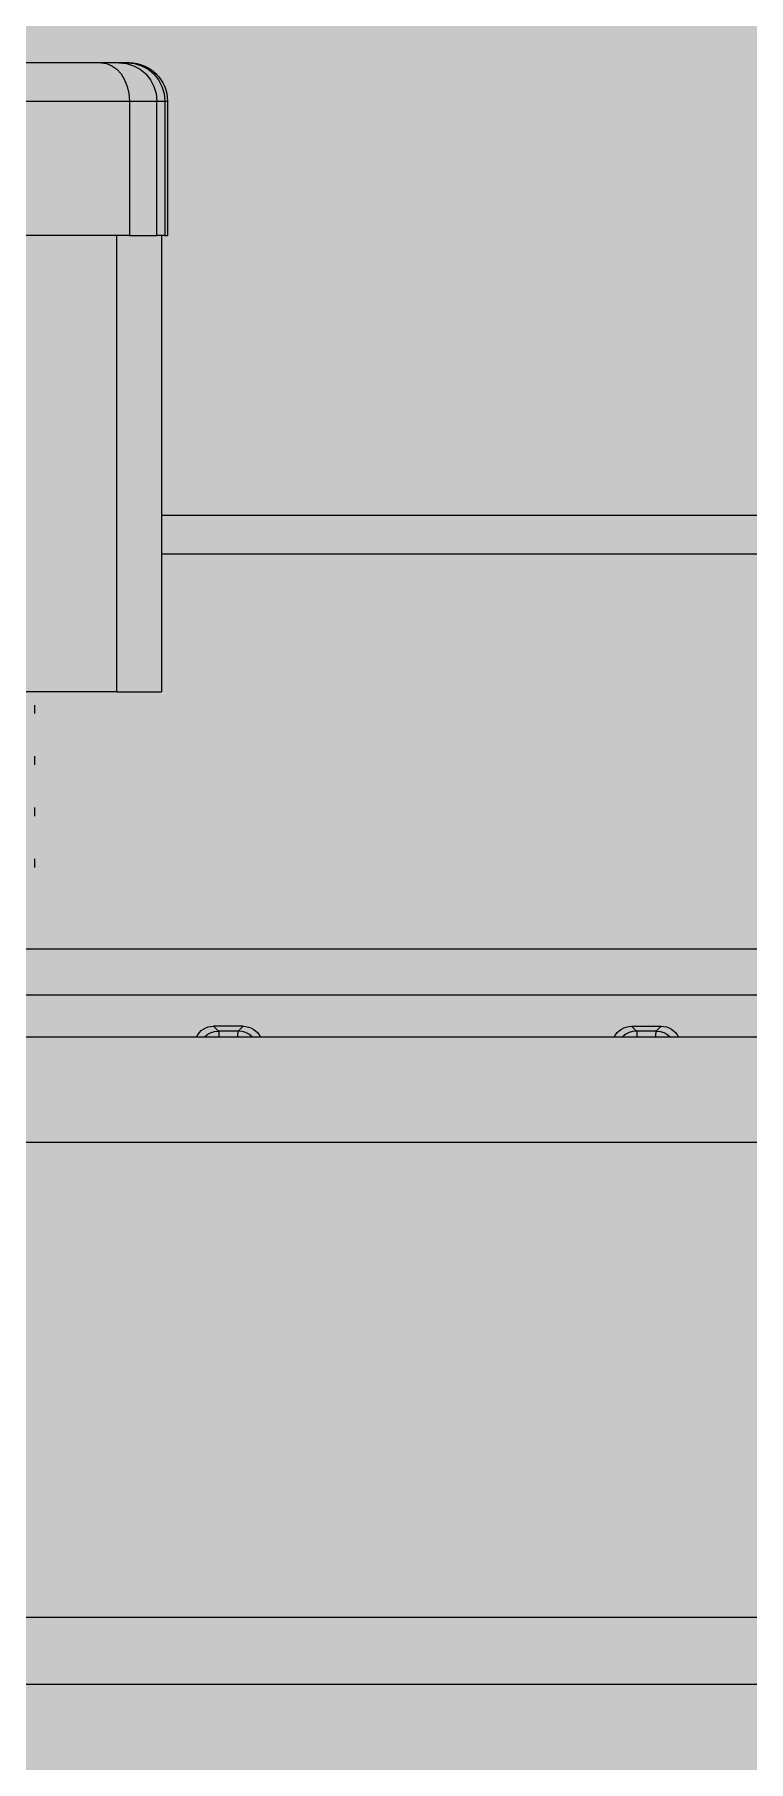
# Model space of a CAD drawing. Header units: millimetres. Extents: x -225363 to 347188, y -782467 to 813415.
# Drawn here: x 27742.67 to 27761.26, y 13118.04 to 13163.01 of the extents above; entities that cross this region are included whole.
import ezdxf

# ---------------------------------------------------------------- set-up
doc = ezdxf.new("R2010")
doc.units = ezdxf.units.MM
doc.layers.add('Xref SCN', color=8, linetype='Continuous', lineweight=0)
pattern_1 = [(197, (-1424125.8, -442865.07), (-126.479246, -237.872866), [95.25, -285.75]), (287, (-1424185.26, -442833.45), (237.872866, -126.479246), [95.25, -285.75])]

# ---------------------------------------------------------------- blocks, each defined once
blk = doc.blocks.new('Xref SCN')
at = {"layer": 'Xref SCN', "ltscale": 3}
h = blk.add_hatch(dxfattribs=at)
h.set_pattern_fill('CROSS', color=256, scale=30, angle=197)
h.set_pattern_definition(pattern_1)
edge = h.paths.add_edge_path()
edge.add_arc((2267.432, -6082.956), 1150, 110.637803, 180.385556)
edge.add_line((1117.459, -6090.695), (1124.354, -7115.455))
edge.add_arc((2274.328, -7107.717), 1150, 180.385556, 270.385556)
edge.add_line((2282.067, -8257.691), (21549.899, -8127.551))
edge.add_arc((21542.165, -6977.573), 1150.004, 270.385346, 360.440176)
edge.add_line((22692.135, -6968.738), (22692.169, -2095.909))
edge.add_arc((21542.203, -2104.748), 1150, 0.440393, 90.385556)
edge.add_line((21534.465, -954.774), (6081.873, -1059.019))
edge.add_arc((6089.609, -2208.997), 1150.004, 90.385414, 160.133168)
edge.add_arc((-23.552, -0.079), 5350, 290.637802, 340.133308, ccw=False)
edge = h.paths.add_edge_path()
edge.add_arc((21542.203, 18280.173), 1150, 0.440336, 104.369873, ccw=False)
edge.add_line((22692.169, 18289.011), (22692.169, 2403.988))
edge.add_arc((21542.203, 2395.15), 1150, -89.614444, 0.440336, ccw=False)
edge.add_line((21549.942, 1245.176), (6067.062, 1140.931))
edge.add_arc((6059.324, 2290.904), 1149.999, 200.637773, 270.385526, ccw=False)
edge.add_arc((-23.552, -0.079), 5350, 20.637803, 28.595288)
edge.add_arc((5234.302, 2862.396), 636.558, 160.1438, 208.307644, ccw=False)
edge.add_arc((7788.188, 2340.315), 3237.895, 44.330723, 166.819666, ccw=False)
edge.add_arc((13743.189, 8157.794), 5087.073, 224.330723, 255.064923)
edge.add_arc((13751.054, 8258.776), 5186.703, 255.268471, 275.82448)
edge.add_arc((13743.189, 8157.794), 5087.073, 276.028027, 352.804013)
edge.add_arc((13366.13, 8136.437), 5458.916, 353.522168, 372.961677)
edge.add_arc((13743.189, 8157.794), 5087.073, 13.679832, 75.726646)
edge.add_arc((16202.127, 17226.115), 4310.077, 184.542852, 253.768772, ccw=False)
edge.add_arc((12055.192, 16895.671), 150, 104.41774, 184.18014, ccw=False)
edge.add_line((12017.844, 17040.947), (21256.796, 19394.194))
h = blk.add_hatch(dxfattribs=at)
h.set_pattern_fill('CROSS', color=256, scale=30, angle=197)
h.set_pattern_definition(pattern_1)
edge = h.paths.add_edge_path()
edge.add_line((10158.252, 16567.292), (1851.339, 14451.443))
edge.add_arc((2136.746, 13337.423), 1150, 104.369873, 180.385556)
edge.add_line((986.773, 13329.684), (1035.387, 6105.34))
edge.add_arc((2185.361, 6113.079), 1150, 180.385556, 250.133309)
edge.add_arc((-23.552, -0.079), 5350, 54.441025, 70.133309, ccw=False)
edge.add_arc((3168.42, 4685.789), 343.181, 256.39429, 333.3422)
edge.add_arc((7788.188, 2340.315), 4837.895, 44.330723, 153.06453, ccw=False)
edge.add_arc((13743.189, 8157.794), 3487.073, 224.330723, 435.878782)
edge.add_arc((16212.731, 17236.67), 5922.692, 187.7158635, 254.1381203, ccw=False)
edge.add_arc((10541.851, 16468.338), 200, 187.63271, 187.71586, ccw=False)
edge.add_arc((10194.952, 16421.85), 150, 7.63271, 104.16209)
edge = h.paths.add_edge_path()
edge.add_arc((-13757.865, 9268.228), 1150, 104.359925, 180.440336)
edge.add_line((-14907.831, 9259.39), (-14907.831, 2149.033))
edge.add_arc((-13757.865, 2157.871), 1150, 180.440336, 270.385556)
edge.add_line((-13750.126, 1007.897), (-6128.957, 1058.86))
edge.add_arc((-6136.702, 2208.823), 1149.989, 270.385913, 340.133666)
edge.add_arc((-23.552, -0.08), 5350.001, 110.637805, 160.133312, ccw=False)
edge.add_arc((-2314.537, 6082.798), 1150, 290.637803, 360.385556)
edge.add_line((-1164.563, 6090.536), (-1205.642, 12195.067))
edge.add_arc((-2355.616, 12187.329), 1150, 0.385556, 104.359925)
edge.add_line((-2640.83, 13301.399), (-14043.079, 10382.298))
edge = h.paths.add_edge_path()
edge.add_line((-13750.103, -8364.83), (-2217.808, -8287.972))
edge.add_arc((-2225.558, -7138.01), 1149.988, 270.386102, 360.386102)
edge.add_line((-1075.596, -7130.26), (-1082.492, -6105.499))
edge.add_arc((-2232.466, -6113.237), 1150, 0.385556, 70.133309)
edge.add_arc((-23.552, -0.079), 5350, 200.637803, 250.133309, ccw=False)
edge.add_arc((-6106.429, -2291.064), 1150, 20.637803, 90.385556)
edge.add_line((-6114.167, -1141.09), (-13765.593, -1192.053))
edge.add_arc((-13757.843, -2342.015), 1149.988, 90.386136, 180.440991)
edge.add_line((-14907.797, -2350.866), (-14907.831, -7223.695))
edge.add_arc((-13757.865, -7214.856), 1150, 180.440393, 270.385556)
edge.add_arc((-13747.771, -8714.815), 349.993, 90.38185, 90.38556, ccw=False)
blk = doc.blocks.new('MB bom')
at = {"color": 8, "linetype": 'Continuous'}
for p, q in [((-198914.151, 638637.541), (-198914.151, 638700.291)), ((-198903.851, 638630.346), (-198903.851, 638700.291)), ((-198902.851, 638699.291), (-198902.851, 638630.346)), ((-198916.451, 638694.727), (-198916.451, 638604.291)), ((-198933.324, 638613.284), (-198933.325, 638690.176)), ((-198931.582, 638690.176), (-198931.581, 638613.284)), ((-198915.351, 638626.176), (-198915.351, 638674.257)), ((-198919.19, 638605.267), (-198919.19, 638672.817)), ((-198916.437, 638643.605), (-198916.451, 638643.618)), ((-198916.375, 638643.529), (-198916.437, 638643.605)), ((-198916.329, 638643.443), (-198916.375, 638643.529)), ((-198916.3, 638643.349), (-198916.329, 638643.443)), ((-198916.291, 638643.251), (-198916.3, 638643.349)), ((-198916.166, 638643.376), (-198916.291, 638643.251)), ((-198916.291, 638643.251), (-198916.291, 638642.731)), ((-198916.168, 638642.608), (-198916.166, 638643.376)), ((-198916.329, 638642.54), (-198916.375, 638642.453)), ((-198916.3, 638642.634), (-198916.329, 638642.54)), ((-198916.291, 638642.731), (-198916.3, 638642.634)), ((-198916.291, 638642.731), (-198916.168, 638642.608)), ((-198916.437, 638642.378), (-198916.451, 638642.364)), ((-198916.375, 638642.453), (-198916.437, 638642.378)), ((-198914.151, 638626.176), (-198914.151, 638637.541)), ((-198916.451, 638632.718), (-198916.437, 638632.705)), ((-198916.437, 638632.705), (-198916.375, 638632.629)), ((-198916.375, 638632.629), (-198916.329, 638632.543)), ((-198916.329, 638632.543), (-198916.3, 638632.449)), ((-198916.3, 638632.449), (-198916.291, 638632.351)), ((-198916.168, 638632.474), (-198916.291, 638632.351)), ((-198916.291, 638632.351), (-198916.291, 638631.831)), ((-198916.168, 638632.474), (-198916.166, 638631.707)), ((-198916.329, 638631.64), (-198916.3, 638631.734)), ((-198916.3, 638631.734), (-198916.291, 638631.831)), ((-198916.291, 638631.831), (-198916.166, 638631.707)), ((-198916.451, 638631.464), (-198916.437, 638631.478)), ((-198916.437, 638631.478), (-198916.375, 638631.553)), ((-198916.375, 638631.553), (-198916.329, 638631.64)), ((-198895.544, 638630.346), (-198907.444, 638630.346)), ((-198907.444, 638629.18), (-198907.444, 638630.346)), ((-198895.544, 638630.433), (-198895.544, 638630.503)), ((-198892.044, 638630.503), (-198895.544, 638630.503)), ((-198892.044, 638630.433), (-198895.544, 638630.433)), ((-198895.544, 638630.433), (-198895.544, 638630.329)), ((-198895.544, 638630.329), (-198895.544, 638630.225)), ((-198892.044, 638630.433), (-198892.044, 638630.503)), ((-198891.849, 638630.414), (-198892.044, 638630.433)), ((-198892.044, 638630.225), (-198892.044, 638630.433)), ((-198891.661, 638630.359), (-198891.849, 638630.414)), ((-198891.488, 638630.268), (-198891.661, 638630.359)), ((-198895.544, 638629.51), (-198895.544, 638630.225)), ((-198895.544, 638630.225), (-198892.044, 638630.225)), ((-198891.849, 638630.206), (-198892.044, 638630.225)), ((-198892.044, 638629.51), (-198892.044, 638630.225)), ((-198891.661, 638630.151), (-198891.849, 638630.206)), ((-198891.488, 638630.06), (-198891.661, 638630.151)), ((-198891.336, 638630.147), (-198891.488, 638630.268)), ((-198891.336, 638629.939), (-198891.488, 638630.06)), ((-198891.212, 638629.999), (-198891.336, 638630.147)), ((-198891.212, 638629.791), (-198891.336, 638629.939)), ((-198891.12, 638629.83), (-198891.212, 638629.999)), ((-198895.544, 638629.51), (-198895.544, 638624.076)), ((-198892.044, 638629.51), (-198895.544, 638629.51)), ((-198891.849, 638629.496), (-198892.044, 638629.51)), ((-198892.044, 638624.076), (-198892.044, 638629.51)), ((-198891.661, 638629.454), (-198891.849, 638629.496)), ((-198891.488, 638629.386), (-198891.661, 638629.454)), ((-198891.12, 638629.622), (-198891.212, 638629.791)), ((-198891.063, 638629.647), (-198891.12, 638629.83)), ((-198891.063, 638629.439), (-198891.12, 638629.622)), ((-198891.044, 638629.456), (-198891.063, 638629.647)), ((-198891.044, 638629.248), (-198891.063, 638629.439)), ((-198891.044, 638629.503), (-198891.044, 638629.456)), ((-198891.044, 638629.456), (-198891.044, 638629.248)), ((-198907.444, 638629.18), (-198895.544, 638629.18)), ((-198907.444, 638629.18), (-198907.444, 638622.829)), ((-198891.336, 638629.294), (-198891.488, 638629.386)), ((-198891.212, 638629.182), (-198891.336, 638629.294)), ((-198891.12, 638629.055), (-198891.212, 638629.182)), ((-198891.063, 638628.916), (-198891.12, 638629.055)), ((-198891.044, 638629.248), (-198891.044, 638628.772)), ((-198891.044, 638628.772), (-198891.063, 638628.916)), ((-198891.044, 638628.772), (-198891.044, 638623.338)), ((-198911.802, 638627.037), (-198912.025, 638627.037)), ((-198910.465, 638627.037), (-198910.688, 638627.037)), ((-198909.128, 638627.037), (-198909.351, 638627.037)), ((-198907.791, 638627.037), (-198908.014, 638627.037))]:
    blk.add_line(p, q, dxfattribs=at)
for centre, radius, start, end in [((-198916.667, 638643.379), 0.501, 359.6079, 64.4567), ((-198916.473, 638644.346), 1.11, 271.096, 279.4288), ((-198916.419, 638642.216), 0.531, 76.0058, 93.4694), ((-198916.669, 638642.607), 0.502, 295.7609, 0.1634), ((-198916.663, 638632.478), 0.495, 359.5995, 64.7207), ((-198916.473, 638633.446), 1.11, 271.096, 279.4288), ((-198916.419, 638631.316), 0.531, 76.0058, 93.4694), ((-198916.641, 638631.695), 0.475, 293.5404, 1.3939), ((-198892.044, 638629.503), 1, 0, 90)]:
    blk.add_arc(centre, radius, start, end, dxfattribs=at)
blk = doc.blocks.new('PMBCB')
h = blk.add_hatch()
h.set_pattern_fill('BTCT2', color=8, scale=30, pattern_type=2)
h.set_pattern_definition([(50, (-27194.2, -11189.96), (215.17805, -18.8256), [22.5, -247.5]), (355, (-27194.2, -11189.96), (-41.6254, 225.6576), [18, -198]), (100.4514, (-27176.26, -11191.53), (173.5528, 206.8319), [19.122, -210.3426]), (46.1842, (-27194.2, -11129.96), (320.1723, -49.6557), [33.75, -371.25]), (96.6356, (-27167.5, -11134.1), (280.3988, 292.2354), [28.683, -315.514]), (351.1842, (-27194.2, -11129.96), (280.3986, 292.2356), [27, -297]), (21, (-27164.2, -11144.96), (179.0721, -120.7857), [22.5, -247.5]), (326, (-27164.2, -11144.96), (72.9946, 217.545), [18, -198]), (71.4514, (-27149.27, -11155.03), (252.0668, 96.7591), [19.122, -210.3426]), (37.5, (-27194.194, -11189.96), (3.64796, 99.86816), [0, -195.6, 0, -201, 0, -198.75]), (7.5, (-27194.19, -11189.96), (78.92086, 118.3235), [0, -114.6, 0, -191.1, 0, -75.75]), (327.5, (-27261.094, -11189.96), (160.14673, -6.76646), [0, -75, 0, -234, 0, -310.5]), (317.5, (-27291.1, -11189.96), (174.95585, 30.0315), [0, -97.5, 0, -155.4, 0, -220.5]), (45, (-27194.19, -11189.96), (-63.6396, 63.6396), []), (45, (-27194.19, -11168.96), (-63.6396, 63.6396), [])])
h.paths.add_polyline_path([(6600, 2700), (-2900, 2700), (-2900, -200), (6600, -200)])
h.paths.add_polyline_path([(5000, 2500), (5000, 0), (0, 0), (0, 2500)], flags=16)
h.paths.add_polyline_path([(5200, 2500), (6400, 2500), (6400, 0), (5200, 0)], flags=16)
h.paths.add_polyline_path([(-200, 2500), (-200, 0), (-2700, 0), (-2700, 2500)], flags=16)
h.paths.add_polyline_path([(5350.968, 389.341), (6075.73, 389.341), (6075.73, 539.341), (5350.968, 539.341)], flags=0)
h.paths.add_polyline_path([(5451.738, 547.351), (5986.024, 547.351), (5986.024, 775.923), (5451.738, 775.923)], flags=0)
h.paths.add_polyline_path([(4155.052, 389.341), (4879.814, 389.341), (4879.814, 539.341), (4155.052, 539.341)], flags=0)
h.paths.add_polyline_path([(4255.822, 547.351), (4790.108, 547.351), (4790.108, 775.923), (4255.822, 775.923)], flags=0)
h.paths.add_polyline_path([(-1032.124, 389.341), (-307.362, 389.341), (-307.362, 539.341), (-1032.124, 539.341)], flags=0)
h.paths.add_polyline_path([(-931.354, 547.351), (-397.069, 547.351), (-397.069, 775.923), (-931.354, 775.923)], flags=0)
at = {"color": 8, "xscale": -0.998699011935332, "yscale": 0.998699011935332, "zscale": 0.998699011935332, "rotation": 270}
blk.add_blockref('MB bom', (-637462.743, 200790.955), dxfattribs=at)

msp = doc.modelspace()

# ---------------------------------------------------------------- block references
msp.add_blockref('Xref SCN', (18946.531, 15698.977))

# ---------------------------------------------------------------- next in the draw order: block references
msp.add_blockref('PMBCB', (27409.218, 11003.611))

doc.saveas('drawing.dxf')
